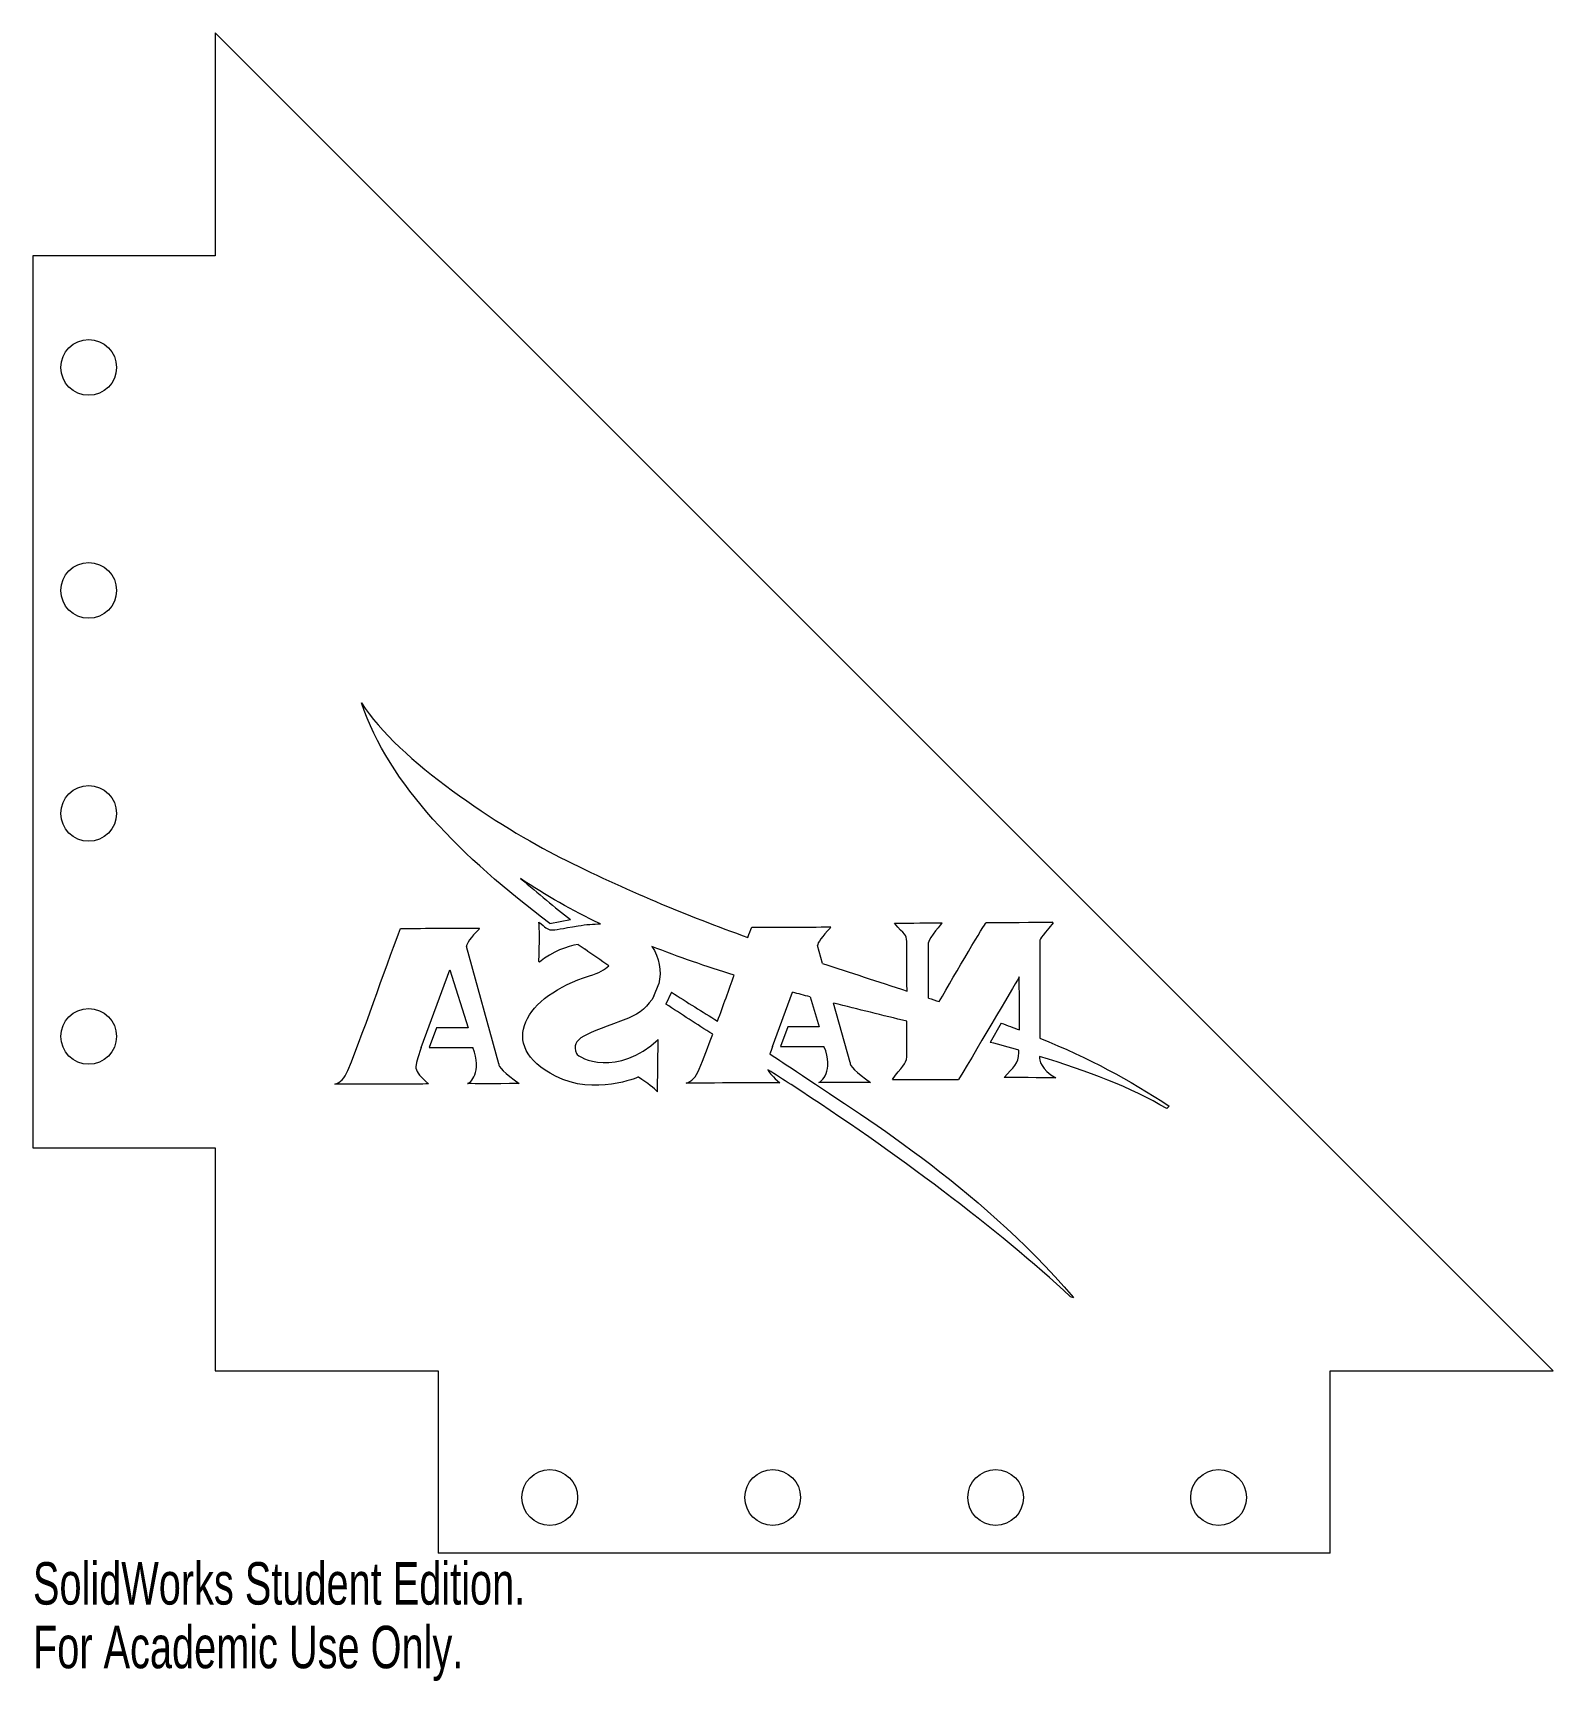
# Model space of a CAD drawing. Header units: inches. Extents: x -0.82 to 6, y -2.69 to 4.7.
import ezdxf

# ---------------------------------------------------------------- set-up
doc = ezdxf.new("R2010")
doc.units = ezdxf.units.IN
doc.header["$MEASUREMENT"] = 0
doc.styles.add('SLDTEXTSTYLE0', font='TXT', dxfattribs={"width": 0.7})

msp = doc.modelspace()

# ---------------------------------------------------------------- linework, layer by layer
at = {"color": 7, "linetype": 'Continuous', "lineweight": 15}
for p, q in [((0, 4.704), (0, 3.704)), ((6, -1.296), (0, 4.704)), ((-0.8178, 3.704), (-0.8178, -0.296)), ((0, 3.704), (-0.8178, 3.704)), ((1.1829, 0.6844), (1.1855, 0.6896)), ((1.5005, 0.7102), (1.5927, 0.7279)), ((2.7584, 0.6894), (2.7609, 0.6947)), ((3.7574, 0.7132), (3.7532, 0.7164)), ((1.2718, 0.0816), (1.1262, 0.6069)), ((1.6282, 0.6162), (1.6585, 0.5946)), ((2.7239, 0.5315), (2.7016, 0.6119)), ((3.1981, 0.3757), (3.1994, 0.6244)), ((1.4517, 0.5393), (1.4536, 0.5374)), ((0.9237, 0.1534), (1.0524, 0.5029)), ((1.0524, 0.5029), (1.1337, 0.2422)), ((1.9671, 0.3842), (1.9888, 0.4398)), ((2.0456, 0.4025), (2.0206, 0.3491)), ((2.4992, 0.1584), (2.589, 0.4023)), ((2.6674, 0.3813), (2.7091, 0.2472)), ((2.8473, 0.0866), (2.7732, 0.3537)), ((0.992, 0.2422), (0.9591, 0.1534)), ((1.1337, 0.2422), (0.992, 0.2422)), ((2.5675, 0.2472), (2.5346, 0.1584)), ((2.7091, 0.2472), (2.5675, 0.2472)), ((3.5251, 0.2634), (3.4751, 0.1773)), ((0.9591, 0.1534), (1.1545, 0.1534)), ((1.9832, -0.0446), (1.9869, 0.1897)), ((2.5346, 0.1584), (2.73, 0.1584)), ((3.0367, 0.0103), (3.3337, 0.0103)), ((4.2675, -0.12), (4.2788, -0.1096)), ((-0.8178, -0.296), (0, -0.296)), ((0, -0.296), (0, -1.296)), ((3.8348, -0.9626), (3.8499, -0.9664)), ((0, -1.296), (1, -1.296)), ((1, -1.296), (1, -2.1138)), ((5, -1.296), (6, -1.296)), ((5, -2.1138), (5, -1.296)), ((5, -2.1138), (1, -2.1138))]:
    msp.add_line(p, q, dxfattribs=at)
for centre in [(-0.5678, 3.204), (-0.5678, 2.204), (-0.5678, 1.204), (-0.5678, 0.204), (1.5, -1.8638), (2.5, -1.8638), (3.5, -1.8638), (4.5, -1.8638)]:
    msp.add_circle(centre, 0.125, dxfattribs=at)
for points in [[(0.6554, 1.6996), (0.8206, 1.4393), (1.2816, 1.1399), (1.5473, 1.0064)], [(1.5005, 0.7102), (1.1052, 1.0085), (0.7797, 1.3315), (0.6554, 1.6996)], [(1.5473, 1.0064), (1.844, 0.8572), (2.1132, 0.747), (2.3886, 0.6474)], [(1.3689, 0.9121), (1.4493, 0.8436), (1.5235, 0.7827), (1.5927, 0.7279)], [(1.727, 0.7081), (1.6019, 0.768), (1.4818, 0.8353), (1.3689, 0.9121)], [(0.5947, 0.0513), (0.676, 0.2497), (0.7838, 0.5728), (0.831, 0.6881)], [(0.831, 0.6881), (0.9518, 0.6887), (1.0699, 0.6892), (1.1855, 0.6896)], [(1.1829, 0.6844), (1.147, 0.6503), (1.1243, 0.6163), (1.1262, 0.6069)], [(1.4517, 0.7169), (1.5103, 0.6697), (1.4808, 0.6757), (1.6276, 0.6999)], [(1.4517, 0.5393), (1.4542, 0.6288), (1.4542, 0.688), (1.4517, 0.7169)], [(1.6276, 0.6999), (1.6635, 0.7058), (1.6966, 0.7084), (1.727, 0.7081)], [(2.3886, 0.6474), (2.3952, 0.665), (2.4013, 0.6803), (2.4065, 0.6932)], [(2.4065, 0.6932), (2.5272, 0.6938), (2.6454, 0.6943), (2.7609, 0.6947)], [(2.7584, 0.6894), (2.7225, 0.6554), (2.6998, 0.6214), (2.7016, 0.6119)], [(3.0462, 0.7113), (3.1269, 0.7126), (3.1982, 0.7132), (3.2599, 0.7132)], [(3.101, 0.63), (3.1007, 0.6627), (3.0916, 0.6584), (3.0462, 0.7113)], [(3.2599, 0.7132), (3.2618, 0.7132), (3.1994, 0.6471), (3.1994, 0.6244)], [(3.2467, 0.3597), (3.3207, 0.488), (3.4526, 0.7132), (3.4567, 0.7132)], [(3.4567, 0.7132), (3.4604, 0.717), (3.4286, 0.7138), (3.7532, 0.7164)], [(3.7574, 0.7132), (3.6988, 0.6414), (3.6975, 0.6433), (3.6975, 0.6244)], [(1.6282, 0.6162), (1.576, 0.6084), (1.5152, 0.5848), (1.4536, 0.5374)], [(1.7645, 0.5205), (1.7288, 0.5451), (1.6935, 0.5698), (1.6585, 0.5946)], [(1.9575, 0.6077), (1.9929, 0.558), (2.0024, 0.4966), (1.9888, 0.4398)], [(2.327, 0.4784), (2.202, 0.5172), (2.0782, 0.5598), (1.9575, 0.6077)], [(3.1025, 0.4071), (3.1023, 0.4989), (3.1017, 0.5762), (3.101, 0.63)], [(3.6975, 0.6244), (3.6975, 0.5232), (3.6994, 0.3731), (3.6978, 0.1966)], [(1.6787, 0.4751), (1.7208, 0.488), (1.7486, 0.504), (1.7645, 0.5205)], [(2.7239, 0.5315), (2.8457, 0.4908), (2.971, 0.4501), (3.1025, 0.4071)], [(1.5255, 0.0254), (1.2549, 0.1633), (1.39, 0.3865), (1.6787, 0.4751)], [(2.2528, 0.2724), (2.2783, 0.3421), (2.3037, 0.4133), (2.327, 0.4784)], [(3.606, 0.4712), (3.6031, 0.4656), (3.4291, 0.1691), (3.3337, 0.0103)], [(3.6066, 0.2328), (3.6079, 0.3538), (3.6051, 0.4677), (3.606, 0.4712)], [(1.9671, 0.3842), (1.9433, 0.3418), (1.9047, 0.3061), (1.8527, 0.2861)], [(2.0456, 0.4025), (2.1167, 0.3565), (2.1847, 0.3144), (2.2528, 0.2724)], [(2.6674, 0.3813), (2.6412, 0.3882), (2.6151, 0.3952), (2.589, 0.4023)], [(3.1981, 0.3757), (3.2142, 0.3704), (3.2304, 0.3651), (3.2467, 0.3597)], [(2.2309, 0.2132), (2.1608, 0.2581), (2.0905, 0.3034), (2.0206, 0.3491)], [(3.1023, 0.2717), (2.994, 0.2983), (2.8839, 0.3253), (2.7732, 0.3537)], [(1.8527, 0.2861), (1.6594, 0.2117), (1.5909, 0.1971), (1.62, 0.1274)], [(3.101, 0.1123), (3.1017, 0.1673), (3.102, 0.2208), (3.1023, 0.2717)], [(3.5251, 0.2634), (3.553, 0.2532), (3.5801, 0.243), (3.6066, 0.2328)], [(0.9237, 0.1534), (0.8916, 0.057), (0.8821, 0.057), (0.9559, -0.0091)], [(1.1319, -0.0073), (1.1398, -0.0076), (1.2018, 0.0438), (1.1545, 0.1534)], [(1.62, 0.1274), (1.6295, 0.1047), (1.8054, 0.0216), (1.9869, 0.1897)], [(2.1701, 0.0564), (2.1893, 0.1032), (2.21, 0.1569), (2.2309, 0.2132)], [(2.4992, 0.1584), (2.495, 0.1457), (2.4911, 0.1347), (2.4878, 0.125)], [(2.7073, -0.0022), (2.7153, -0.0026), (2.7773, 0.0488), (2.73, 0.1584)], [(3.6046, 0.1415), (3.5621, 0.1537), (3.5189, 0.1655), (3.4751, 0.1773)], [(3.6978, 0.1966), (3.9212, 0.1052), (4.097, 0.0116), (4.2788, -0.1096)], [(1.2718, 0.0816), (1.268, 0.0677), (1.2983, 0.0381), (1.3626, -0.0073)], [(2.4878, 0.125), (2.5261, 0.1002), (2.5655, 0.0742), (2.6064, 0.0464)], [(2.8473, 0.0866), (2.8435, 0.0728), (2.8738, 0.0431), (2.9381, -0.0022)], [(3.0367, 0.0103), (3.0764, 0.067), (3.1007, 0.0796), (3.101, 0.1123)], [(3.5383, 0.0201), (3.5797, 0.0652), (3.6023, 0.0814), (3.6042, 0.1312)], [(3.6042, 0.1312), (3.6044, 0.1346), (3.6045, 0.1381), (3.6046, 0.1415)], [(3.6964, 0.1145), (3.6962, 0.0976), (3.7026, 0.0541), (3.7706, 0.0178)], [(4.2675, -0.12), (4.1071, -0.0251), (3.9122, 0.0491), (3.6964, 0.1145)], [(0.536, -0.011), (0.5608, -0.0044), (0.5803, 0.0164), (0.5947, 0.0513)], [(1.898, 0.0216), (1.8962, 0.0216), (1.7012, -0.0643), (1.5255, 0.0254)], [(1.9832, -0.0446), (1.9681, -0.029), (1.9397, -0.0069), (1.898, 0.0216)], [(2.1115, -0.006), (2.1363, 0.0006), (2.1558, 0.0214), (2.1701, 0.0564)], [(2.4786, 0.0547), (2.4852, 0.0387), (2.5014, 0.0228), (2.5314, -0.0041)], [(2.5824, -0.0123), (2.5481, 0.01), (2.5134, 0.0323), (2.4786, 0.0547)], [(2.6064, 0.0464), (2.8901, -0.1463), (3.4036, -0.4524), (3.8499, -0.9664)], [(3.7706, 0.0178), (3.6388, 0.0193), (3.5614, 0.0201), (3.5383, 0.0201)], [(0.9559, -0.0091), (0.9573, -0.0104), (0.6835, -0.0091), (0.536, -0.011)], [(1.3626, -0.0073), (1.2437, -0.0091), (1.1668, -0.0091), (1.1319, -0.0073)], [(2.5314, -0.0041), (2.5328, -0.0054), (2.259, -0.0041), (2.1115, -0.006)], [(3.8348, -0.9626), (3.515, -0.6652), (3.0504, -0.3158), (2.5824, -0.0123)], [(2.9381, -0.0022), (2.8192, -0.004), (2.7423, -0.004), (2.7073, -0.0022)]]:
    msp.add_open_spline(points, degree=3, dxfattribs=at)

# ---------------------------------------------------------------- texts
at = {"color": 7, "linetype": 'Continuous', "char_height": 0.1903, "attachment_point": 1, "style": 'SLDTEXTSTYLE0'}
for s, insert in [('SolidWorks Student Edition.', (-0.8178, -2.1539)), ('For Academic Use Only.', (-0.8178, -2.4394))]:
    msp.add_mtext(s, dxfattribs=dict(at, insert=insert))

doc.saveas('drawing.dxf')
